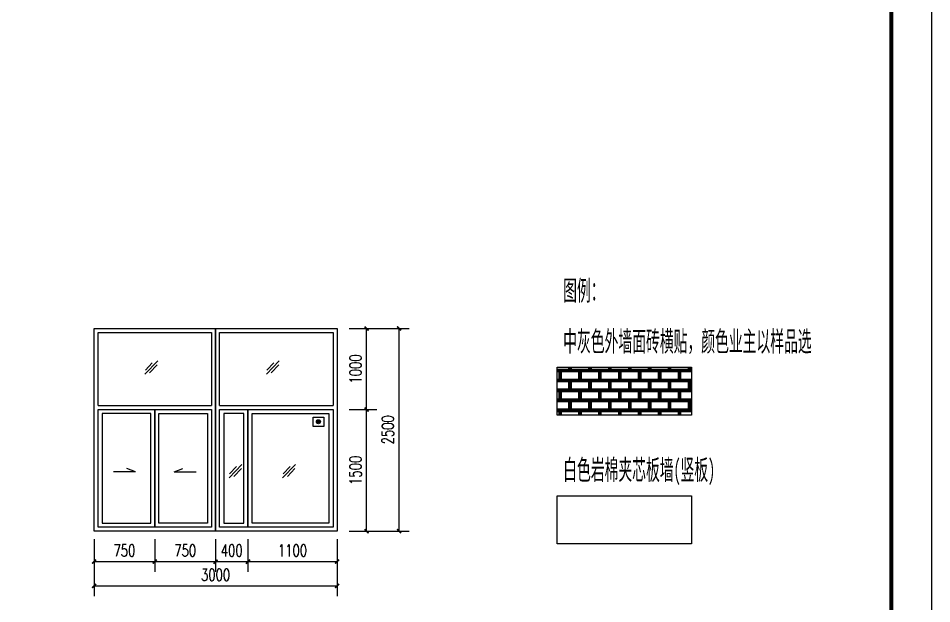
# Model space of a CAD drawing. Extents: x 4678611 to 4812712, y -485691 to -238224.
# Drawn here: x 4770221 to 4792772, y -475319 to -460874 of the extents above; entities that cross this region are included whole.
import ezdxf

# ---------------------------------------------------------------- set-up
doc = ezdxf.new("R2010")
doc.units = 0
doc.header["$LTSCALE"] = 1000
doc.header["$MEASUREMENT"] = 0
doc.layers.get('0').update_dxf_attribs({"linetype": 'CONTINUOUS'})
doc.layers.get('Defpoints').update_dxf_attribs({"linetype": 'CONTINUOUS'})
for name, color, linetype in [('PUB_DIM', 3, 'CONTINUOUS'), ('PUB_TEXT', 7, 'CONTINUOUS'), ('PUB_TITLE', 4, 'CONTINUOUS'), ('WINDOW', 4, 'CONTINUOUS'), ('填充', 251, 'CONTINUOUS')]:
    doc.layers.add(name, color=color, linetype=linetype)
doc.styles.add('_TCH_DIM_T3', font='SIMPLEX', dxfattribs={"width": 0.705882, "bigfont": 'GBCBIG'})
doc.styles.add('STYLE-黑体', font='simhei.ttf')
doc.dimstyles.new('_TCH_ARCH&&100', dxfattribs={"dimtxt": 297.5, "dimasz": 100, "dimexe": 250, "dimexo": 300, "dimgap": 126.25, "dimtad": 1, "dimdec": 0, "dimzin": 0, "dimdsep": 46, "dimtxsty": '_TCH_DIM_T3', "dimblk": 'ARCHTICK', "dimcen": 0.09, "dimclrt": 7, "dimazin": 2, "dimtfac": 1, "dimtdec": 0, "dimtix": 1, "dimtmove": 2, "dimatfit": 3, "dimfxl": 0, "dimtolj": 1, "dimtzin": 0, "dimarcsym": 0})

# ---------------------------------------------------------------- blocks, each defined once
blk = doc.blocks.new('_ArchTick')
at = {"color": 0, "linetype": 'ByBlock', "const_width": 0.4}
blk.add_lwpolyline([(-0.5, -0.5), (0.5, 0.5)], dxfattribs=at)
blk = doc.blocks.new('*D26')
at = {"layer": 'Defpoints', "color": 0}
for p in [(4775892, -473428), (4778092, -473428), (4778092, -474280)]:
    blk.add_point(p, dxfattribs=at)
at = {"layer": 'PUB_DIM', "color": 0, "lineweight": -2}
for p, q in [((4775892, -473728), (4775892, -474530)), ((4778092, -473728), (4778092, -474530)), ((4775892, -474280), (4778092, -474280))]:
    blk.add_line(p, q, dxfattribs=at)
at = {"layer": 'PUB_DIM', "color": 0, "lineweight": -2, "xscale": 100, "yscale": 100, "zscale": 100, "rotation": 180}
blk.add_blockref('_ArchTick', (4775892, -474280), dxfattribs=at)
at = {"layer": 'PUB_DIM', "color": 0, "lineweight": -2, "xscale": 100, "yscale": 100, "zscale": 100}
blk.add_blockref('_ArchTick', (4778092, -474280), dxfattribs=at)
at = {"layer": 'PUB_DIM', "color": 7, "insert": (4776992, -474005), "char_height": 297.5, "attachment_point": 5, "style": '_TCH_DIM_T3'}
blk.add_mtext('\\A1;1100', dxfattribs=at)
blk = doc.blocks.new('*D27')
at = {"layer": 'Defpoints', "color": 0}
for p in [(4775092, -473428), (4775892, -473428), (4775892, -474280)]:
    blk.add_point(p, dxfattribs=at)
at = {"layer": 'PUB_DIM', "color": 0, "lineweight": -2}
for p, q in [((4775092, -473728), (4775092, -474530)), ((4775892, -473728), (4775892, -474530)), ((4775092, -474280), (4775892, -474280))]:
    blk.add_line(p, q, dxfattribs=at)
at = {"layer": 'PUB_DIM', "color": 0, "lineweight": -2, "xscale": 100, "yscale": 100, "zscale": 100, "rotation": 180}
blk.add_blockref('_ArchTick', (4775092, -474280), dxfattribs=at)
at = {"layer": 'PUB_DIM', "color": 0, "lineweight": -2, "xscale": 100, "yscale": 100, "zscale": 100}
blk.add_blockref('_ArchTick', (4775892, -474280), dxfattribs=at)
at = {"layer": 'PUB_DIM', "color": 7, "insert": (4775492, -474005), "char_height": 297.5, "attachment_point": 5, "style": '_TCH_DIM_T3'}
blk.add_mtext('\\A1;400', dxfattribs=at)
blk = doc.blocks.new('*D28')
at = {"layer": 'Defpoints', "color": 0}
for p in [(4773592, -473428), (4775092, -473428), (4775092, -474280)]:
    blk.add_point(p, dxfattribs=at)
at = {"layer": 'PUB_DIM', "color": 0, "lineweight": -2}
for p, q in [((4773592, -473728), (4773592, -474530)), ((4775092, -473728), (4775092, -474530)), ((4773592, -474280), (4775092, -474280))]:
    blk.add_line(p, q, dxfattribs=at)
at = {"layer": 'PUB_DIM', "color": 0, "lineweight": -2, "xscale": 100, "yscale": 100, "zscale": 100, "rotation": 180}
blk.add_blockref('_ArchTick', (4773592, -474280), dxfattribs=at)
at = {"layer": 'PUB_DIM', "color": 0, "lineweight": -2, "xscale": 100, "yscale": 100, "zscale": 100}
blk.add_blockref('_ArchTick', (4775092, -474280), dxfattribs=at)
at = {"layer": 'PUB_DIM', "color": 7, "insert": (4774342, -474005), "char_height": 297.5, "attachment_point": 5, "style": '_TCH_DIM_T3'}
blk.add_mtext('\\A1;750', dxfattribs=at)
blk = doc.blocks.new('*D29')
at = {"layer": 'Defpoints', "color": 0}
for p in [(4772092, -473428), (4773592, -473428), (4773592, -474280)]:
    blk.add_point(p, dxfattribs=at)
at = {"layer": 'PUB_DIM', "color": 0, "lineweight": -2}
for p, q in [((4772092, -473728), (4772092, -474530)), ((4773592, -473728), (4773592, -474530)), ((4772092, -474280), (4773592, -474280))]:
    blk.add_line(p, q, dxfattribs=at)
at = {"layer": 'PUB_DIM', "color": 0, "lineweight": -2, "xscale": 100, "yscale": 100, "zscale": 100, "rotation": 180}
blk.add_blockref('_ArchTick', (4772092, -474280), dxfattribs=at)
at = {"layer": 'PUB_DIM', "color": 0, "lineweight": -2, "xscale": 100, "yscale": 100, "zscale": 100}
blk.add_blockref('_ArchTick', (4773592, -474280), dxfattribs=at)
at = {"layer": 'PUB_DIM', "color": 7, "insert": (4772842, -474005), "char_height": 297.5, "attachment_point": 5, "style": '_TCH_DIM_T3'}
blk.add_mtext('\\A1;750', dxfattribs=at)
blk = doc.blocks.new('*D30')
at = {"layer": 'Defpoints', "color": 0}
for p in [(4778392, -468528), (4779621, -468528), (4778392, -473528)]:
    blk.add_point(p, dxfattribs=at)
at = {"layer": 'PUB_DIM', "color": 0, "lineweight": -2}
for p, q in [((4778692, -468528), (4779871, -468528)), ((4779621, -473528), (4779621, -468528)), ((4778692, -473528), (4779871, -473528))]:
    blk.add_line(p, q, dxfattribs=at)
at = {"layer": 'PUB_DIM', "color": 0, "lineweight": -2, "xscale": 100, "yscale": 100, "zscale": 100}
for p, rotation in [((4779621, -468528), 90), ((4779621, -473528), 270)]:
    blk.add_blockref('_ArchTick', p, dxfattribs=dict(at, rotation=rotation))
at = {"layer": 'PUB_DIM', "color": 7, "insert": (4779346, -471028), "char_height": 297.5, "attachment_point": 5, "rotation": 90, "style": '_TCH_DIM_T3'}
blk.add_mtext('\\A1;2500', dxfattribs=at)
blk = doc.blocks.new('*D31')
at = {"layer": 'Defpoints', "color": 0}
for p in [(4778092, -468528), (4778821, -468528), (4778092, -470527)]:
    blk.add_point(p, dxfattribs=at)
at = {"layer": 'PUB_DIM', "color": 0, "lineweight": -2}
for p, q in [((4778392, -468528), (4779071, -468528)), ((4778821, -470527), (4778821, -468528)), ((4778392, -470527), (4779071, -470527))]:
    blk.add_line(p, q, dxfattribs=at)
at = {"layer": 'PUB_DIM', "color": 0, "lineweight": -2, "xscale": 100, "yscale": 100, "zscale": 100}
for p, rotation in [((4778821, -468528), 90), ((4778821, -470527), 270)]:
    blk.add_blockref('_ArchTick', p, dxfattribs=dict(at, rotation=rotation))
at = {"layer": 'PUB_DIM', "color": 7, "insert": (4778546, -469527), "char_height": 297.5, "attachment_point": 5, "rotation": 90, "style": '_TCH_DIM_T3'}
blk.add_mtext('\\A1;1000', dxfattribs=at)
blk = doc.blocks.new('*D32')
at = {"layer": 'Defpoints', "color": 0}
for p in [(4778092, -470527), (4778821, -470527), (4778092, -473528)]:
    blk.add_point(p, dxfattribs=at)
at = {"layer": 'PUB_DIM', "color": 0, "lineweight": -2}
for p, q in [((4778392, -470527), (4779071, -470527)), ((4778821, -473528), (4778821, -470527)), ((4778392, -473528), (4779071, -473528))]:
    blk.add_line(p, q, dxfattribs=at)
at = {"layer": 'PUB_DIM', "color": 0, "lineweight": -2, "xscale": 100, "yscale": 100, "zscale": 100}
for p, rotation in [((4778821, -470527), 90), ((4778821, -473528), 270)]:
    blk.add_blockref('_ArchTick', p, dxfattribs=dict(at, rotation=rotation))
at = {"layer": 'PUB_DIM', "color": 7, "insert": (4778546, -472027), "char_height": 297.5, "attachment_point": 5, "rotation": 90, "style": '_TCH_DIM_T3'}
blk.add_mtext('\\A1;1500', dxfattribs=at)
blk = doc.blocks.new('*D33')
at = {"layer": 'Defpoints', "color": 0}
for p in [(4772092, -473678), (4778092, -473678), (4778092, -474880)]:
    blk.add_point(p, dxfattribs=at)
at = {"layer": 'PUB_DIM', "color": 0, "lineweight": -2}
for p, q in [((4772092, -473978), (4772092, -475130)), ((4778092, -473978), (4778092, -475130)), ((4772092, -474880), (4778092, -474880))]:
    blk.add_line(p, q, dxfattribs=at)
at = {"layer": 'PUB_DIM', "color": 0, "lineweight": -2, "xscale": 100, "yscale": 100, "zscale": 100, "rotation": 180}
blk.add_blockref('_ArchTick', (4772092, -474880), dxfattribs=at)
at = {"layer": 'PUB_DIM', "color": 0, "lineweight": -2, "xscale": 100, "yscale": 100, "zscale": 100}
blk.add_blockref('_ArchTick', (4778092, -474880), dxfattribs=at)
at = {"layer": 'PUB_DIM', "color": 7, "insert": (4775092, -474605), "char_height": 297.5, "attachment_point": 5, "style": '_TCH_DIM_T3'}
blk.add_mtext('\\A1;3000', dxfattribs=at)

msp = doc.modelspace()

# ---------------------------------------------------------------- hatches: boundary and pattern name
at = {"layer": 'WINDOW'}
h = msp.add_hatch(color=256, dxfattribs=at)
edge = h.paths.add_edge_path()
edge.add_arc((4777631, -470828), 50.2, 0, 360)
at = {"layer": '填充', "linetype": 'ByBlock', "lineweight": 100}
h = msp.add_hatch(dxfattribs=at)
h.set_pattern_fill('AR-B816C', color=256, scale=200)
h.set_pattern_definition([(0, (-6301541.82, 197244.04), (245.692378, 245.692378), [479.867928, -11.51682]), (0, (-6301787.51, 197255.56), (245.692378, 245.692378), [479.867928, -11.51682]), (90, (-6301541.82, 197244.04), (-245.692378, 245.692378), [-257.20918, 234.175548]), (90, (-6301553.34, 197244.04), (-245.692378, 245.692378), [-257.20918, 234.175548])])
h.paths.add_polyline_path([(4783522.3, -469485.7), (4783522.3, -470669.9), (4786840.3, -470669.9), (4786840.3, -469485.7)])

# ---------------------------------------------------------------- linework, layer by layer
at = {"layer": 'PUB_TITLE', "color": 4}
msp.add_lwpolyline([(4708672.5, -485690.7), (4792772.5, -485690.7), (4792772.5, -426290.7), (4708672.5, -426290.7)], close=True, dxfattribs=at)
at = {"layer": 'PUB_TITLE', "color": 4, "const_width": 100}
msp.add_lwpolyline([(4711172.5, -484690.7), (4791772.5, -484690.7), (4791772.5, -427290.7), (4711172.5, -427290.7)], close=True, dxfattribs=at)
at = {"layer": 'WINDOW'}
for p, q in [((4772192.3, -470427.5), (4774992.3, -470427.5)), ((4772192.3, -470527.5), (4774992.3, -470527.5)), ((4773592.3, -470527.5), (4773592.3, -473427.5)), ((4775192.3, -470427.5), (4777992.3, -470427.5)), ((4775192.3, -470527.5), (4777992.3, -470527.5)), ((4775892.3, -470527.5), (4775892.3, -473427.5))]:
    msp.add_line(p, q, dxfattribs=at)
for points in [[(4772092.3, -468527.5), (4775092.3, -468527.5), (4775092.3, -473527.5), (4772092.3, -473527.5)], [(4775092.3, -468527.5), (4778092.3, -468527.5), (4778092.3, -473527.5), (4775092.3, -473527.5)], [(4773492.3, -470627.5), (4772292.3, -470627.5), (4772292.3, -473327.5), (4773492.3, -473327.5)], [(4773592.3, -470527.5), (4774992.3, -470527.5), (4774992.3, -473427.5), (4773592.3, -473427.5)], [(4773692.3, -470627.5), (4774892.3, -470627.5), (4774892.3, -473327.5), (4773692.3, -473327.5)], [(4775792.3, -470627.5), (4775292.3, -470627.5), (4775292.3, -473327.5), (4775792.3, -473327.5)], [(4775892.3, -470527.5), (4777992.3, -470527.5), (4777992.3, -473427.5), (4775892.3, -473427.5)], [(4775992.3, -470627.5), (4777892.3, -470627.5), (4777892.3, -473327.5), (4775992.3, -473327.5)], [(4777499.2, -470718.7), (4777768.2, -470718.7), (4777768.2, -470950), (4777499.2, -470950)]]:
    msp.add_lwpolyline(points, close=True, dxfattribs=at)
for points in [[(4772192.3, -470427.5), (4772192.3, -468627.5), (4774992.3, -468627.5), (4774992.3, -470427.5)], [(4775192.3, -470427.5), (4775192.3, -468627.5), (4777992.3, -468627.5), (4777992.3, -470427.5)], [(4774992.3, -470527.5), (4774992.3, -473427.5), (4772192.3, -473427.5), (4772192.3, -470527.5)], [(4777992.3, -470527.5), (4777992.3, -473427.5), (4775192.3, -473427.5), (4775192.3, -470527.5)]]:
    msp.add_lwpolyline(points, dxfattribs=at)
msp.add_circle((4777631, -470828), 50.2, dxfattribs=at)
at = {"layer": '填充'}
for p, q in [((4773347.2, -469658.3), (4773663.5, -469325.1)), ((4773358.2, -469559.6), (4773529.9, -469378.7)), ((4773464.9, -469621.5), (4773650.6, -469425.9)), ((4776347.2, -469658.3), (4776663.5, -469325.1)), ((4776358.2, -469559.6), (4776529.9, -469378.7)), ((4776464.9, -469621.5), (4776650.6, -469425.9)), ((4773115.5, -472064.3), (4772902.9, -471979.7)), ((4774069.1, -472064.3), (4774281.8, -471979.7)), ((4775427.2, -472215.1), (4775743.4, -471881.9)), ((4775438.2, -472116.4), (4775609.8, -471935.5)), ((4775544.8, -472178.3), (4775730.6, -471982.6)), ((4776747.4, -472215.1), (4777063.7, -471881.9)), ((4776758.4, -472116.4), (4776930.1, -471935.5)), ((4776865.1, -472178.3), (4777050.8, -471982.6)), ((4773115.5, -472064.3), (4772568.6, -472064.3)), ((4774069.1, -472064.3), (4774616.1, -472064.3))]:
    msp.add_line(p, q, dxfattribs=at)
at = {"layer": '填充', "color": 32}
for points in [[(4783522.3, -469485.7), (4786840.3, -469485.7), (4786840.3, -470669.9), (4783522.3, -470669.9)], [(4783522.3, -472654.1), (4786840.3, -472654.1), (4786840.3, -473838.2), (4783522.3, -473838.2)]]:
    msp.add_lwpolyline(points, close=True, dxfattribs=at)

# ---------------------------------------------------------------- texts
at = {"layer": 'PUB_TEXT', "color": 7, "linetype": 'Continuous', "style": 'STYLE-黑体', "width": 0.5}
for s, height, p in [('图例：', 499.79, (4783673.6, -467839.6)), ('中灰色外墙面砖横贴，颜色业主以样品选', 499.794, (4783673.6, -469092.3)), ('白色岩棉夹芯板墙(竖板)', 499.794, (4783673.6, -472260.6))]:
    msp.add_text(s, height=height, dxfattribs=at).set_placement(p)

# ---------------------------------------------------------------- dimensions: what is measured, and where the dimension line sits
at = {"layer": 'PUB_DIM'}
for p1, p2, distance, text, picture, middle in [((4778092.3, -470527.1), (4778092.3, -468527.5), -728.9, '1000', '*D31', (4778546.3, -469527.3)), ((4778392.3, -473527.5), (4778392.3, -468527.5), -1228.9, '2500', '*D30', (4779346.3, -471027.5)), ((4778092.3, -473527.5), (4778092.3, -470527.1), -728.9, '1500', '*D32', (4778546.3, -472027.3)), ((4772092.3, -473427.5), (4773592.3, -473427.5), -852.6, '750', '*D29', (4772842.3, -474005.1)), ((4773592.3, -473427.5), (4775092.3, -473427.5), -852.6, '750', '*D28', (4774342.3, -474005.1)), ((4775092.3, -473427.5), (4775892.3, -473427.5), -852.6, '400', '*D27', (4775492.3, -474005.1)), ((4775892.3, -473427.5), (4778092.3, -473427.5), -852.6, '1100', '*D26', (4776992.3, -474005.1)), ((4772092.3, -473677.7), (4778092.3, -473677.7), -1202.4, '3000', '*D33', (4775092.3, -474605.1))]:
    dim = msp.add_aligned_dim(p1=p1, p2=p2, distance=distance, text=text, dimstyle='_TCH_ARCH&&100', dxfattribs=at)
    dim.commit()
    dim.dimension.update_dxf_attribs({"geometry": picture, "text_midpoint": middle})

doc.saveas('drawing.dxf')
